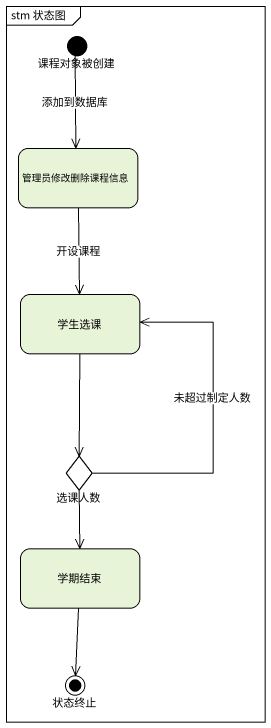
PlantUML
@startuml
mainframe stm 状态图
hide empty description
state 课程对象被创建 <<start>>
state 管理员修改删除课程信息
state 学生选课
state 选课人数 <<choice>>
state 学期结束
state 状态终止 <<end>>
课程对象被创建 --> 管理员修改删除课程信息 : 添加到数据库
管理员修改删除课程信息 --> 学生选课 : 开设课程
学生选课 --> 选课人数
选课人数 -up-> 学生选课 : 未超过制定人数
选课人数 --> 学期结束
学期结束 --> 状态终止
@enduml
